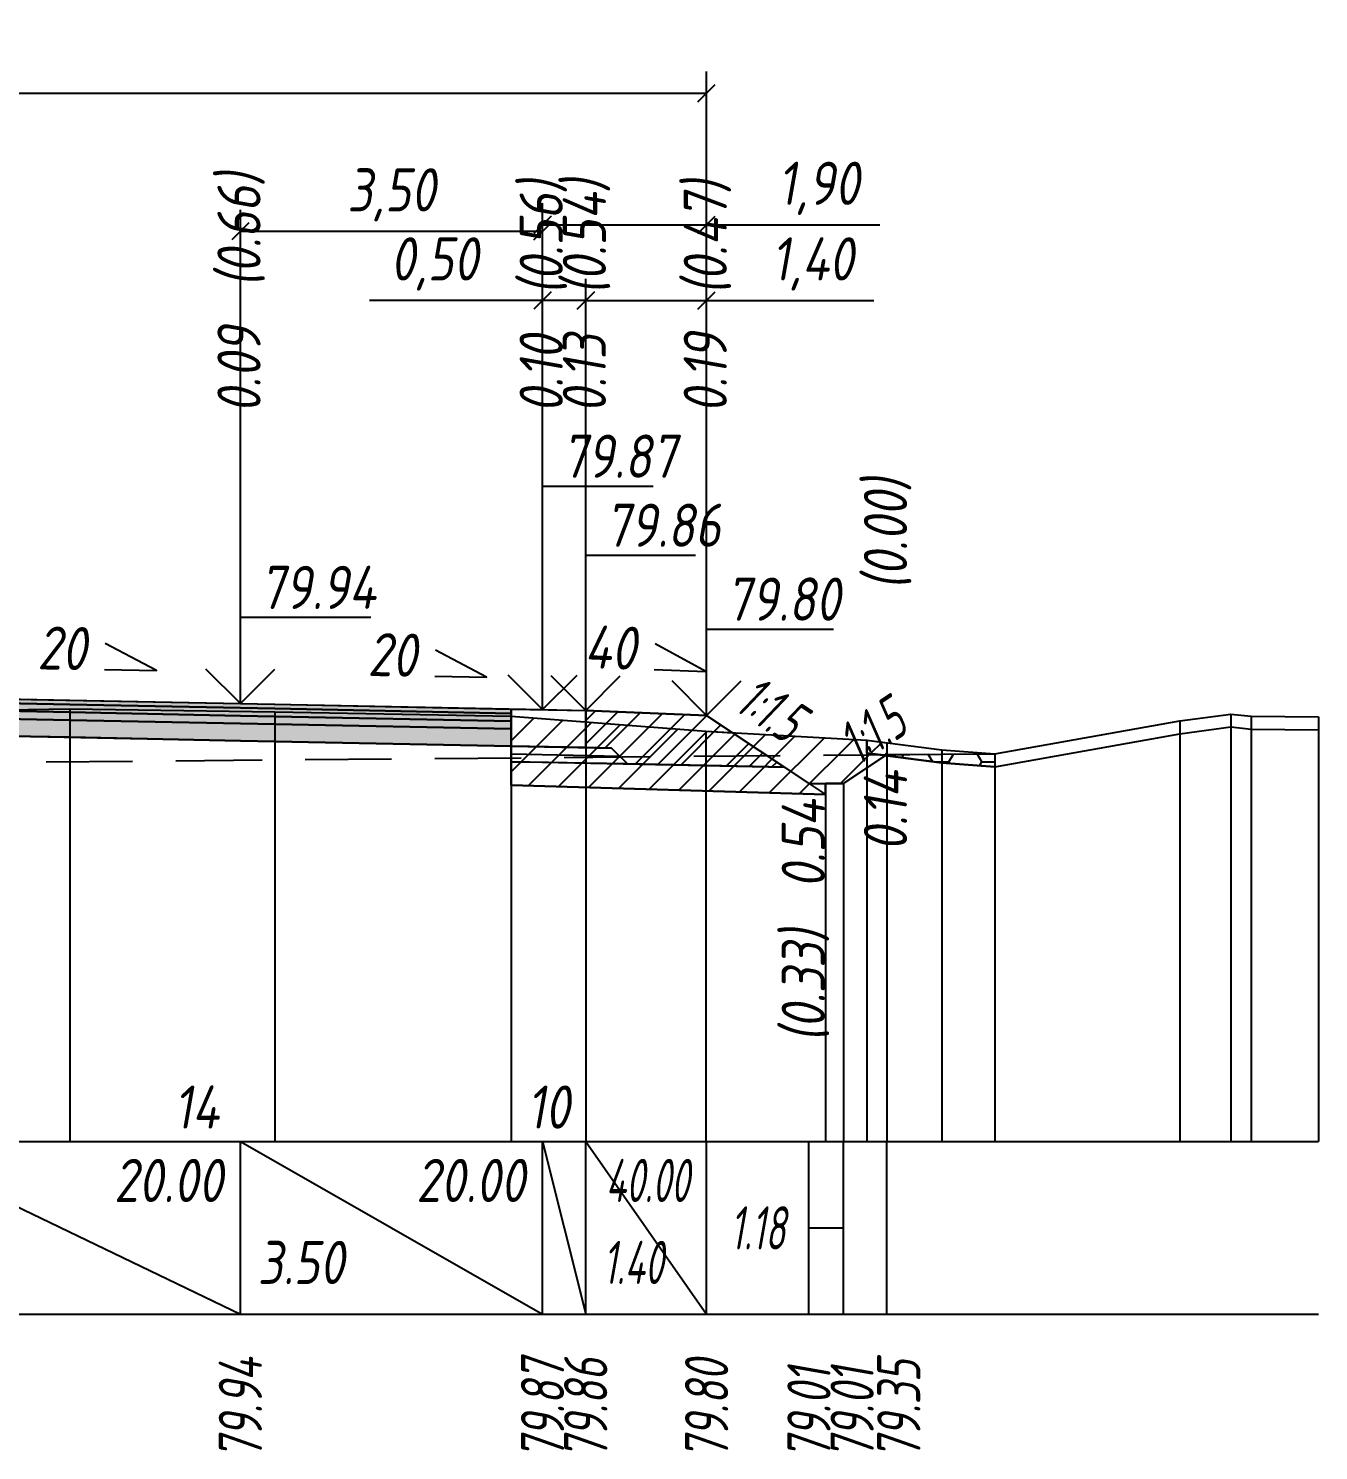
# Model space of a CAD drawing. Extents: x -717 to 1451, y -133302 to 233.
# Drawn here: x 166.3 to 241, y -21774.9 to -21692.5 of the extents above; entities that cross this region are included whole.
import ezdxf
from ezdxf.enums import TextEntityAlignment as Align

# ---------------------------------------------------------------- set-up
doc = ezdxf.new("R2010")
doc.units = 0
doc.linetypes.add('штриховая', pattern=[0.75, 0.5, -0.25])
for name, color, linetype in [('Интерполированный поперечник', 2, 'Continuous'), ('Код_514', 1, 'Continuous'), ('Контур_0', 7, 'Continuous'), ('Контур_2521', 7, 'Continuous'), ('Контур_2564', 7, 'Continuous'), ('Контур_2660', 7, 'Continuous'), ('Контур_2665', 7, 'Continuous'), ('Контур_400', 7, 'Continuous'), ('Контур_508', 7, 'Continuous'), ('Контур_512', 7, 'Continuous'), ('Контур_513', 7, 'Continuous'), ('Контур_818', 7, 'Continuous'), ('Красный поперечник', 1, 'Continuous'), ('Объём_2501', 7, 'Continuous'), ('Объём_2564', 7, 'Continuous'), ('Объём_2650', 7, 'Continuous'), ('Объём_2660', 7, 'Continuous'), ('Объём_2661', 7, 'Continuous'), ('Объём_2662', 7, 'Continuous'), ('Объём_2663', 7, 'Continuous'), ('Объём_2664', 7, 'Continuous'), ('Объём_2665', 7, 'Continuous'), ('Объём_2666', 7, 'Continuous'), ('Объём_2667', 7, 'Continuous'), ('Объём_2668', 7, 'Continuous'), ('Объём_2669', 7, 'Continuous'), ('Объём_2675', 7, 'Continuous'), ('Объём_2753', 7, 'Continuous'), ('Откосы', 7, 'Continuous'), ('Отметки покрытия', 7, 'Continuous'), ('Рабочие отметки', 7, 'Continuous'), ('Рабочие отметки доп.', 7, 'Continuous'), ('Слои выравнивания', 7, 'Continuous'), ('Таблица', 7, 'Continuous'), ('Уклоны проезжей части', 7, 'Continuous'), ('Черный поперечник', 3, 'Continuous')]:
    doc.layers.add(name, color=color, linetype=linetype)
for name, color, linetype, true_color in [('Контур_2540', 2, 'Continuous', 0xffff00), ('Контур_2560', 2, 'Continuous', 0xffff00), ('Контур_2561', 7, 'Continuous', 0xff8040), ('Контур_2562', 3, 'Continuous', 0x00ff00), ('Контур_2563', 7, 'Continuous', 0xff8000), ('Контур_2570', 7, 'Continuous', 0x80ff00), ('Контур_2725', 7, 'Continuous', 0x323232), ('Контур_2736', 4, 'Continuous', 0x00ffff), ('Контур_2737', 4, 'Continuous', 0x00ffff), ('Контур_2738', 4, 'Continuous', 0x00ffff), ('Контур_2739', 4, 'Continuous', 0x00ffff), ('Контур_2741', 4, 'Continuous', 0x00ffff), ('Контур_2742', 4, 'Continuous', 0x00ffff), ('Контур_2743', 4, 'Continuous', 0x00ffff), ('Контур_2744', 7, 'Continuous', 0xa4ffff), ('Контур_2745', 7, 'Continuous', 0xa4ffff), ('Контур_2747', 4, 'Continuous', 0x00ffff), ('Контур_2748', 4, 'Continuous', 0x00ffff), ('Контур_2749', 4, 'Continuous', 0x00ffff), ('Контур_2750', 4, 'Continuous', 0x00ffff), ('Контур_2751', 4, 'Continuous', 0x00ffff), ('Контур_2752', 4, 'Continuous', 0x00ffff), ('Контур_2760', 7, 'Continuous', 0x323232), ('Контур_2761', 7, 'Continuous', 0x323232), ('Контур_2762', 7, 'Continuous', 0x323232), ('Контур_2763', 7, 'Continuous', 0x323232), ('Контур_402', 7, 'Continuous', 0xff6464), ('Контур_703', 4, 'Continuous', 0x00ffff), ('Контур_705', 4, 'Continuous', 0x00ffff), ('Контур_707', 4, 'Continuous', 0x00ffff), ('Контур_720', 131, 'Continuous', 0xaaffff), ('Объём_2500', 7, 'Continuous', 0xc0c0c0), ('Объём_2520', 7, 'Continuous', 0x80ffff), ('Объём_2540', 2, 'Continuous', 0xffff00), ('Объём_2560', 2, 'Continuous', 0xffff00), ('Объём_2561', 7, 'Continuous', 0xff8040), ('Объём_2562', 3, 'Continuous', 0x00ff00), ('Объём_2563', 7, 'Continuous', 0xff8000), ('Объём_2570', 7, 'Continuous', 0x80ff00), ('Объём_2600', 7, 'Continuous', 0x808000), ('Объём_2746', 2, 'Continuous', 0xffff00)]:
    doc.layers.add(name, color=color, linetype=linetype, true_color=true_color)
doc.styles.get("Standard").update_dxf_attribs({"font": 'txt', "height": 2.5})
doc.styles.add('М', font='romand.shx', dxfattribs={"width": 0.8, "oblique": 10, "height": 2.5})
doc.dimstyles.new('ISO-25', dxfattribs={"dimtxt": 2.5, "dimasz": 2.5, "dimexe": 1.25, "dimexo": 0.625, "dimtad": 1, "dimtxsty": 'Standard', "dimcen": 2.5, "dimadec": 0, "dimazin": 0, "dimtfac": 1, "dimtmove": 0, "dimatfit": 3, "dimfxl": 1, "dimarcsym": 0})

# ---------------------------------------------------------------- blocks, each defined once
blk = doc.blocks.new('_Oblique')
at = {"color": 0, "linetype": 'ByBlock', "lineweight": -2}
blk.add_line((-0.5, -0.5), (0.5, 0.5), dxfattribs=at)
blk = doc.blocks.new('*D521')
at = {"color": 0, "lineweight": -2, "transparency": 16777216}
for p, q in [((198.52, -21731.469), (198.52, -21707.029)), ((205.52, -21731.749), (205.52, -21707.029)), ((198.52, -21708.279), (205.52, -21708.279)), ((205.52, -21708.279), (215.204, -21708.279))]:
    blk.add_line(p, q, dxfattribs=at)
at = {"layer": 'Defpoints', "color": 0, "transparency": 16777216}
for p in [(205.52, -21708.279), (198.52, -21732.094), (205.52, -21732.374)]:
    blk.add_point(p, dxfattribs=at)
at = {"color": 0, "lineweight": -2, "transparency": 16777216, "rotation": 180}
blk.add_blockref('_Oblique', (198.52, -21708.279), dxfattribs=at)
at = {"color": 0, "lineweight": -2, "transparency": 16777216}
blk.add_blockref('_Oblique', (205.52, -21708.279), dxfattribs=at)
at = {"color": 0, "transparency": 16777216, "insert": (211.664, -21706.166), "char_height": 2.5, "width": 8.75, "attachment_point": 5, "style": 'М'}
blk.add_mtext('1,40', dxfattribs=at)
blk = doc.blocks.new('*D523')
at = {"color": 0, "lineweight": -2, "transparency": 16777216}
for p, q in [((196.02, -21731.419), (196.02, -21707.029)), ((198.52, -21731.469), (198.52, -21707.029)), ((196.02, -21708.279), (185.998, -21708.279)), ((198.52, -21708.279), (196.02, -21708.279))]:
    blk.add_line(p, q, dxfattribs=at)
at = {"layer": 'Defpoints', "color": 0, "transparency": 16777216}
for p in [(198.52, -21708.279), (196.02, -21732.044), (198.52, -21732.094)]:
    blk.add_point(p, dxfattribs=at)
at = {"color": 0, "lineweight": -2, "transparency": 16777216, "rotation": 180}
blk.add_blockref('_Oblique', (196.02, -21708.279), dxfattribs=at)
at = {"color": 0, "lineweight": -2, "transparency": 16777216}
blk.add_blockref('_Oblique', (198.52, -21708.279), dxfattribs=at)
at = {"color": 0, "transparency": 16777216, "insert": (189.76, -21706.166), "char_height": 2.5, "width": 9.16667, "attachment_point": 5, "style": 'М'}
blk.add_mtext('0,50', dxfattribs=at)
blk = doc.blocks.new('*D525')
at = {"color": 0, "lineweight": -2, "transparency": 16777216}
for p, q in [((178.52, -21731.069), (178.52, -21703.029)), ((196.02, -21731.419), (196.02, -21703.029)), ((196.02, -21704.279), (178.52, -21704.279))]:
    blk.add_line(p, q, dxfattribs=at)
at = {"layer": 'Defpoints', "color": 0, "transparency": 16777216}
for p in [(178.52, -21704.279), (178.52, -21731.694), (196.02, -21732.044)]:
    blk.add_point(p, dxfattribs=at)
at = {"color": 0, "lineweight": -2, "transparency": 16777216, "rotation": 180}
blk.add_blockref('_Oblique', (178.52, -21704.279), dxfattribs=at)
at = {"color": 0, "lineweight": -2, "transparency": 16777216}
blk.add_blockref('_Oblique', (196.02, -21704.279), dxfattribs=at)
at = {"color": 0, "transparency": 16777216, "insert": (187.27, -21702.166), "char_height": 2.5, "width": 9.58333, "attachment_point": 5, "style": 'М'}
blk.add_mtext('3,50', dxfattribs=at)
blk = doc.blocks.new('*D526')
at = {"color": 0, "lineweight": -2, "transparency": 16777216}
for p, q in [((196.02, -21731.419), (196.02, -21702.649)), ((205.52, -21731.749), (205.52, -21702.649)), ((196.02, -21703.899), (205.52, -21703.899)), ((205.52, -21703.899), (215.554, -21703.899))]:
    blk.add_line(p, q, dxfattribs=at)
at = {"layer": 'Defpoints', "color": 0, "transparency": 16777216}
for p in [(196.02, -21703.899), (196.02, -21732.044), (205.52, -21732.374)]:
    blk.add_point(p, dxfattribs=at)
at = {"color": 0, "lineweight": -2, "transparency": 16777216, "rotation": 180}
blk.add_blockref('_Oblique', (196.02, -21703.899), dxfattribs=at)
at = {"color": 0, "lineweight": -2, "transparency": 16777216}
blk.add_blockref('_Oblique', (205.52, -21703.899), dxfattribs=at)
at = {"color": 0, "transparency": 16777216, "insert": (212.014, -21701.786), "char_height": 2.5, "width": 8.75, "attachment_point": 5, "style": 'М'}
blk.add_mtext('1,90', dxfattribs=at)
blk = doc.blocks.new('*D528')
at = {"color": 0, "lineweight": -2, "transparency": 16777216}
for p, q in [((110.02, -21731.749), (110.02, -21695.029)), ((205.52, -21731.749), (205.52, -21695.029)), ((110.02, -21696.279), (205.52, -21696.279))]:
    blk.add_line(p, q, dxfattribs=at)
at = {"layer": 'Defpoints', "color": 0, "transparency": 16777216}
for p in [(205.52, -21696.279), (110.02, -21732.374), (205.52, -21732.374)]:
    blk.add_point(p, dxfattribs=at)
at = {"color": 0, "lineweight": -2, "transparency": 16777216, "rotation": 180}
blk.add_blockref('_Oblique', (110.02, -21696.279), dxfattribs=at)
at = {"color": 0, "lineweight": -2, "transparency": 16777216}
blk.add_blockref('_Oblique', (205.52, -21696.279), dxfattribs=at)
at = {"color": 0, "transparency": 16777216, "insert": (157.77, -21694.166), "char_height": 2.5, "width": 10.41667, "attachment_point": 5, "style": 'М'}
blk.add_mtext('19,10', dxfattribs=at)

msp = doc.modelspace()

# ---------------------------------------------------------------- hatches: boundary and pattern name
at = {"layer": 'Объём_2563'}
h = msp.add_hatch(dxfattribs=at)
h.set_pattern_fill('ANSI31', color=256, scale=0.3)
h.paths.add_polyline_path([(200.939, -21735.13), (200.02, -21734.212), (198.52, -21734.182), (198.52, -21732.032), (205.52, -21732.312), (210.02, -21735.312)])
at = {"layer": 'Объём_2570'}
h = msp.add_hatch(dxfattribs=at)
h.set_pattern_fill('ANSI31', color=256, scale=0.2)
h.paths.add_polyline_path([(214.797, -21733.747), (215.954, -21733.897), (215.954, -21734.647), (214.797, -21734.497)])
at = {"layer": 'Объём_2600'}
h = msp.add_hatch(dxfattribs=at)
h.set_pattern_fill('ANSI31', color=6, scale=0.4)
h.paths.add_polyline_path([(213.445, -21736.262), (212.411, -21736.262), (212.411, -21736.906), (194.21, -21736.36), (194.21, -21732.356), (205.471, -21733.236), (214.797, -21733.747), (214.797, -21734.497), (215.88, -21734.638)])
h = msp.add_hatch(dxfattribs=at)
h.set_pattern_fill('HONEY', color=5, scale=0.3)
h.paths.add_polyline_path([(215.954, -21734.589), (222.2, -21734.536), (222.2, -21735.286), (219.133, -21735.059), (215.88, -21734.638)])
at = {"layer": 'Слои выравнивания'}
for color, points in [(2, [(157.77, -21731.217), (162.912, -21731.32), (168.642, -21731.434), (178.52, -21731.632), (180.508, -21731.672), (194.21, -21731.946), (194.21, -21732.196), (180.508, -21731.922), (178.52, -21731.882), (168.642, -21731.684), (162.912, -21731.57), (157.77, -21731.467)]), (3, [(157.77, -21731.467), (162.912, -21731.57), (168.642, -21731.684), (178.52, -21731.882), (180.508, -21731.922), (194.21, -21732.196), (194.21, -21732.646), (180.508, -21732.372), (178.52, -21732.332), (168.642, -21732.134), (162.912, -21732.02), (157.77, -21731.917)]), (4, [(157.77, -21731.917), (162.912, -21732.02), (168.642, -21732.134), (178.52, -21732.332), (180.508, -21732.372), (194.21, -21732.646), (194.21, -21733.096), (180.508, -21732.822), (178.52, -21732.782), (168.642, -21732.584), (162.912, -21732.47), (157.77, -21732.367)]), (5, [(157.77, -21732.367), (162.912, -21732.47), (168.642, -21732.584), (178.52, -21732.782), (180.508, -21732.822), (194.21, -21733.096), (194.21, -21734.096), (180.508, -21733.822), (178.52, -21733.782), (168.642, -21733.584), (162.912, -21733.47), (157.77, -21733.367)])]:
    msp.add_hatch(color=color, dxfattribs=at).paths.add_polyline_path(points)

# ---------------------------------------------------------------- linework, layer by layer
at = {"layer": 'Интерполированный поперечник', "linetype": 'штриховая', "ltscale": 10, "flags": 128}
msp.add_lwpolyline([(107.283, -21735.512), (222.2, -21734.536)], dxfattribs=at)
at = {"layer": 'Код_514'}
for p, q in [((157.77, -21757), (178.52, -21767)), ((178.52, -21767), (178.52, -21757)), ((178.52, -21757), (196.02, -21767)), ((196.02, -21767), (196.02, -21757)), ((196.02, -21757), (198.52, -21767)), ((198.52, -21767), (198.52, -21757)), ((198.52, -21757), (205.52, -21767)), ((205.52, -21767), (205.52, -21757)), ((211.445, -21767), (211.445, -21757)), ((213.445, -21767), (213.445, -21757)), ((215.954, -21767), (215.954, -21757)), ((211.445, -21762), (213.445, -21762))]:
    msp.add_line(p, q, dxfattribs=at)
at = {"layer": 'Контур_0', "flags": 128}
for points in [[(194.21, -21731.946), (198.52, -21732.032), (198.52, -21734.182), (194.21, -21734.096), (194.21, -21731.946), (194.21, -21731.946)], [(205.52, -21732.312), (209.024, -21734.648), (209.024, -21734.648), (209.024, -21734.648), (209.024, -21734.648), (209.024, -21734.648), (209.024, -21734.648), (209.024, -21734.648), (209.024, -21734.648), (209.024, -21734.648), (209.024, -21734.648), (209.024, -21734.648), (209.024, -21734.648), (209.024, -21734.648), (209.024, -21734.648), (211.445, -21736.262)], [(205.52, -21732.312), (209.024, -21734.648), (209.024, -21734.648), (209.024, -21734.648), (209.024, -21734.648), (209.024, -21734.648), (209.024, -21734.648), (209.024, -21734.648), (209.024, -21734.648), (209.024, -21734.648), (209.024, -21734.648), (209.024, -21734.648), (209.024, -21734.648), (209.024, -21734.648), (209.024, -21734.648), (211.445, -21736.262), (213.445, -21736.262), (215.954, -21734.589), (215.954, -21734.589), (215.954, -21734.589), (215.954, -21734.589), (215.954, -21734.589), (215.954, -21734.589), (215.954, -21734.589), (215.954, -21734.589), (215.954, -21734.589), (215.954, -21734.589), (215.954, -21734.589), (215.954, -21734.589), (215.954, -21734.589)], [(198.52, -21735.082), (194.21, -21734.996), (194.21, -21734.096), (200.02, -21734.212), (200.939, -21735.13), (198.52, -21735.082), (198.52, -21735.082)], [(198.52, -21734.182), (200.02, -21734.212), (200.939, -21735.13), (210.02, -21735.312)]]:
    msp.add_lwpolyline(points, dxfattribs=at)
at = {"layer": 'Контур_2521', "color": 250, "flags": 128}
msp.add_lwpolyline([(194.21, -21734.546), (200.479, -21734.671)], dxfattribs=at)
at = {"layer": 'Контур_2540', "flags": 128}
msp.add_lwpolyline([(196.02, -21735.032), (210.02, -21735.312), (212.411, -21736.906), (194.21, -21736.36), (194.21, -21734.996), (196.02, -21735.032), (196.02, -21735.032)], dxfattribs=at)
at = {"layer": 'Контур_2560', "flags": 128}
msp.add_lwpolyline([(198.52, -21732.032), (205.52, -21732.312), (205.52, -21732.312), (205.52, -21732.312)], dxfattribs=at)
at = {"layer": 'Контур_2561', "flags": 128}
msp.add_lwpolyline([(198.52, -21732.032), (198.52, -21732.032), (205.52, -21732.312), (205.52, -21732.312), (198.52, -21732.032)], dxfattribs=at)
at = {"layer": 'Контур_2562', "flags": 128}
msp.add_lwpolyline([(205.52, -21732.312), (205.52, -21732.312), (205.52, -21732.312), (205.52, -21732.312), (205.52, -21732.312)], dxfattribs=at)
at = {"layer": 'Контур_2563', "flags": 128}
msp.add_lwpolyline([(200.939, -21735.13), (200.02, -21734.212), (198.52, -21734.182), (198.52, -21732.032), (205.52, -21732.312), (210.02, -21735.312), (200.939, -21735.13), (200.939, -21735.13)], dxfattribs=at)
at = {"layer": 'Контур_2564', "flags": 128}
msp.add_lwpolyline([(198.52, -21732.032), (205.52, -21732.312)], dxfattribs=at)
at = {"layer": 'Контур_2570', "flags": 128}
msp.add_lwpolyline([(157.77, -21732.101), (168.642, -21731.929), (180.508, -21732.106), (194.21, -21732.356), (205.471, -21733.236), (214.797, -21733.747), (214.797, -21734.497), (219.133, -21735.059), (222.2, -21735.286), (222.2, -21735.286), (232.913, -21733.38), (235.883, -21732.984), (237.056, -21733.108), (240.954, -21733.15)], dxfattribs=at)
at = {"layer": 'Контур_2660', "flags": 128}
msp.add_lwpolyline([(194.21, -21736.36), (212.411, -21736.906)], dxfattribs=at)
at = {"layer": 'Контур_2665', "flags": 128}
msp.add_lwpolyline([(205.52, -21732.312), (205.52, -21732.312)], dxfattribs=at)
at = {"layer": 'Контур_2725', "flags": 128}
msp.add_lwpolyline([(144.461, -21733.633), (155.488, -21733.412), (157.77, -21733.367), (162.912, -21733.47), (168.642, -21733.584), (178.52, -21733.782), (180.508, -21733.822), (194.21, -21734.096)], dxfattribs=at)
at = {"layer": 'Контур_2736', "flags": 128}
for points in [[(205.52, -21732.312), (209.024, -21734.648)], [(209.024, -21734.648), (211.445, -21736.262)]]:
    msp.add_lwpolyline(points, dxfattribs=at)
at = {"layer": 'Контур_2737', "flags": 128}
msp.add_lwpolyline([(209.024, -21734.648), (209.024, -21734.648)], dxfattribs=at)
at = {"layer": 'Контур_2738', "flags": 128}
msp.add_lwpolyline([(209.024, -21734.648), (209.024, -21734.648)], dxfattribs=at)
at = {"layer": 'Контур_2739', "flags": 128}
msp.add_lwpolyline([(209.024, -21734.648), (209.024, -21734.648)], dxfattribs=at)
at = {"layer": 'Контур_2741', "flags": 128}
msp.add_lwpolyline([(215.954, -21734.589), (215.954, -21734.589)], dxfattribs=at)
at = {"layer": 'Контур_2742', "flags": 128}
msp.add_lwpolyline([(215.954, -21734.589), (215.954, -21734.589)], dxfattribs=at)
at = {"layer": 'Контур_2743', "flags": 128}
msp.add_lwpolyline([(215.954, -21734.589), (215.954, -21734.589)], dxfattribs=at)
at = {"layer": 'Контур_2744', "flags": 128}
msp.add_lwpolyline([(215.954, -21734.589), (215.954, -21734.589)], dxfattribs=at)
msp.add_lwpolyline([(215.954, -21734.589), (215.954, -21734.589)], dxfattribs=at)
msp.add_lwpolyline([(215.954, -21734.589), (215.954, -21734.589)], dxfattribs=at)
msp.add_lwpolyline([(215.954, -21734.589), (215.954, -21734.589)], dxfattribs=at)
msp.add_lwpolyline([(215.954, -21734.589), (215.954, -21734.589)], dxfattribs=at)
msp.add_lwpolyline([(215.954, -21734.589), (215.954, -21734.589)], dxfattribs=at)
at = {"layer": 'Контур_2745', "flags": 128}
msp.add_lwpolyline([(209.024, -21734.648), (209.024, -21734.648)], dxfattribs=at)
msp.add_lwpolyline([(209.024, -21734.648), (209.024, -21734.648)], dxfattribs=at)
msp.add_lwpolyline([(209.024, -21734.648), (209.024, -21734.648)], dxfattribs=at)
msp.add_lwpolyline([(209.024, -21734.648), (209.024, -21734.648)], dxfattribs=at)
msp.add_lwpolyline([(209.024, -21734.648), (209.024, -21734.648)], dxfattribs=at)
msp.add_lwpolyline([(209.024, -21734.648), (209.024, -21734.648)], dxfattribs=at)
at = {"layer": 'Контур_2747', "flags": 128}
msp.add_lwpolyline([(209.024, -21734.648), (209.024, -21734.648)], dxfattribs=at)
at = {"layer": 'Контур_2748', "flags": 128}
msp.add_lwpolyline([(209.024, -21734.648), (209.024, -21734.648)], dxfattribs=at)
at = {"layer": 'Контур_2749', "flags": 128}
msp.add_lwpolyline([(209.024, -21734.648), (209.024, -21734.648)], dxfattribs=at)
at = {"layer": 'Контур_2750', "flags": 128}
msp.add_lwpolyline([(215.954, -21734.589), (215.954, -21734.589)], dxfattribs=at)
at = {"layer": 'Контур_2751', "flags": 128}
msp.add_lwpolyline([(215.954, -21734.589), (215.954, -21734.589)], dxfattribs=at)
at = {"layer": 'Контур_2752', "flags": 128}
msp.add_lwpolyline([(215.954, -21734.589), (215.954, -21734.589)], dxfattribs=at)
at = {"layer": 'Контур_2760', "flags": 128}
msp.add_lwpolyline([(144.461, -21731.483), (155.488, -21731.262), (157.77, -21731.217), (162.912, -21731.32), (168.642, -21731.434), (178.52, -21731.632), (180.508, -21731.672), (194.21, -21731.946)], dxfattribs=at)
at = {"layer": 'Контур_2761', "flags": 128}
msp.add_lwpolyline([(144.461, -21731.733), (155.488, -21731.512), (157.77, -21731.467), (162.912, -21731.57), (168.642, -21731.684), (178.52, -21731.882), (180.508, -21731.922), (194.21, -21732.196)], dxfattribs=at)
at = {"layer": 'Контур_2762', "flags": 128}
msp.add_lwpolyline([(144.461, -21732.183), (155.488, -21731.962), (157.77, -21731.917), (162.912, -21732.02), (168.642, -21732.134), (178.52, -21732.332), (180.508, -21732.372), (194.21, -21732.646)], dxfattribs=at)
at = {"layer": 'Контур_2763', "flags": 128}
msp.add_lwpolyline([(144.461, -21732.633), (155.488, -21732.412), (157.77, -21732.367), (162.912, -21732.47), (168.642, -21732.584), (178.52, -21732.782), (180.508, -21732.822), (194.21, -21733.096)], dxfattribs=at)
at = {"layer": 'Контур_400', "flags": 128}
msp.add_lwpolyline([(157.77, -21731.217), (178.52, -21731.632), (196.02, -21731.982), (196.02, -21731.982), (196.02, -21731.982), (196.02, -21731.982), (196.02, -21731.982), (196.02, -21731.982), (198.52, -21732.032)], dxfattribs=at)
at = {"layer": 'Контур_402', "flags": 128}
msp.add_lwpolyline([(105, -21736.85), (144.461, -21735.666), (144.461, -21733.633), (157.77, -21733.367), (194.21, -21734.096), (194.21, -21736.36), (212.411, -21736.906)], dxfattribs=at)
at = {"layer": 'Контур_508', "flags": 128}
msp.add_lwpolyline([(105, -21736.85), (144.461, -21735.666), (144.461, -21733.633), (157.77, -21733.367), (194.21, -21734.096), (194.21, -21736.36), (212.411, -21736.906), (212.411, -21736.262), (213.445, -21736.262), (215.954, -21734.589)], dxfattribs=at)
at = {"layer": 'Контур_512', "flags": 128}
msp.add_lwpolyline([(194.21, -21736.36), (212.411, -21736.906), (212.411, -21736.262), (213.445, -21736.262), (215.954, -21734.589)], dxfattribs=at)
at = {"layer": 'Контур_513', "flags": 128}
msp.add_lwpolyline([(105, -21736.85), (144.461, -21735.666), (144.461, -21733.633), (157.77, -21733.367), (194.21, -21734.096), (194.21, -21736.36), (212.411, -21736.906), (212.411, -21736.262), (213.445, -21736.262), (215.954, -21734.589)], dxfattribs=at)
at = {"layer": 'Контур_703', "flags": 128}
msp.add_lwpolyline([(205.52, -21732.312), (209.024, -21734.648)], dxfattribs=at)
at = {"layer": 'Контур_705', "flags": 128}
msp.add_lwpolyline([(209.024, -21734.648), (209.024, -21734.648)], dxfattribs=at)
at = {"layer": 'Контур_707', "flags": 128}
msp.add_lwpolyline([(213.445, -21736.262), (215.954, -21734.589)], dxfattribs=at)
at = {"layer": 'Контур_720', "flags": 128}
msp.add_lwpolyline([(211.445, -21736.262), (213.445, -21736.262)], dxfattribs=at)
at = {"layer": 'Контур_818', "flags": 128}
msp.add_lwpolyline([(105, -21736.409), (107.283, -21736.262), (107.283, -21736.262), (113.953, -21735.456), (121.675, -21734.428), (121.675, -21733.678), (134.255, -21732.889), (144.461, -21732.355), (155.488, -21732.137), (157.77, -21732.101), (168.642, -21731.929), (180.508, -21732.106), (194.21, -21732.356), (205.471, -21733.236), (214.797, -21733.747), (214.797, -21734.497), (215.954, -21734.647)], dxfattribs=at)
at = {"layer": 'Красный поперечник'}
for p, q in [((157.77, -21731.217), (178.52, -21731.632)), ((178.52, -21731.632), (196.02, -21731.982)), ((196.02, -21731.982), (198.52, -21732.032)), ((198.52, -21732.032), (205.52, -21732.312)), ((205.52, -21732.312), (211.445, -21736.262)), ((213.445, -21736.262), (215.954, -21734.589)), ((215.954, -21734.589), (215.954, -21757)), ((194.21, -21736.36), (194.21, -21757)), ((211.445, -21736.262), (213.445, -21736.262)), ((212.411, -21736.262), (212.411, -21757)), ((213.445, -21736.262), (213.445, -21757)), ((212.411, -21736.906), (212.411, -21757))]:
    msp.add_line(p, q, dxfattribs=at)
at = {"layer": 'Объём_2500', "flags": 128}
msp.add_lwpolyline([(194.21, -21731.946), (198.52, -21732.032), (198.52, -21734.182), (194.21, -21734.096), (194.21, -21731.946), (194.21, -21731.946)], dxfattribs=at)
at = {"layer": 'Объём_2501', "flags": 128}
msp.add_lwpolyline([(157.77, -21731.217), (178.52, -21731.632), (196.02, -21731.982), (196.02, -21731.982), (196.02, -21731.982), (196.02, -21731.982), (196.02, -21731.982), (196.02, -21731.982), (198.52, -21732.032)], dxfattribs=at)
at = {"layer": 'Объём_2520', "color": 250, "flags": 128}
msp.add_lwpolyline([(198.52, -21735.082), (194.21, -21734.996), (194.21, -21734.096), (200.02, -21734.212), (200.939, -21735.13), (198.52, -21735.082), (198.52, -21735.082)], dxfattribs=at)
at = {"layer": 'Объём_2540', "flags": 128}
msp.add_lwpolyline([(196.02, -21735.032), (210.02, -21735.312), (212.411, -21736.906), (194.21, -21736.36), (194.21, -21734.996), (196.02, -21735.032), (196.02, -21735.032)], dxfattribs=at)
at = {"layer": 'Объём_2560', "flags": 128}
msp.add_lwpolyline([(198.52, -21732.032), (205.52, -21732.312), (205.52, -21732.312), (205.52, -21732.312)], dxfattribs=at)
at = {"layer": 'Объём_2561', "flags": 128}
msp.add_lwpolyline([(198.52, -21732.032), (198.52, -21732.032), (205.52, -21732.312), (205.52, -21732.312), (198.52, -21732.032)], dxfattribs=at)
at = {"layer": 'Объём_2562', "flags": 128}
msp.add_lwpolyline([(205.52, -21732.312), (205.52, -21732.312), (205.52, -21732.312), (205.52, -21732.312), (205.52, -21732.312)], dxfattribs=at)
at = {"layer": 'Объём_2563', "color": 250, "flags": 128}
msp.add_lwpolyline([(200.939, -21735.13), (200.02, -21734.212), (198.52, -21734.182), (198.52, -21732.032), (205.52, -21732.312), (210.02, -21735.312), (200.939, -21735.13), (200.939, -21735.13)], dxfattribs=at)
at = {"layer": 'Объём_2564', "flags": 128}
msp.add_lwpolyline([(198.52, -21732.032), (205.52, -21732.312)], dxfattribs=at)
at = {"layer": 'Объём_2570', "flags": 128}
msp.add_lwpolyline([(214.797, -21733.747), (215.954, -21733.897), (215.954, -21734.647), (214.797, -21734.497), (214.797, -21733.747), (214.797, -21733.747)], dxfattribs=at)
at = {"layer": 'Объём_2600', "color": 5, "flags": 128}
msp.add_lwpolyline([(215.954, -21734.589), (222.2, -21734.536), (222.2, -21735.286), (219.133, -21735.059), (215.88, -21734.638), (215.954, -21734.589), (215.954, -21734.589)], dxfattribs=at)
at = {"layer": 'Объём_2650', "color": 6, "flags": 128}
msp.add_lwpolyline([(213.445, -21736.262), (212.411, -21736.262), (212.411, -21736.906), (194.21, -21736.36), (194.21, -21732.356), (205.471, -21733.236), (214.797, -21733.747), (214.797, -21734.497), (215.88, -21734.638), (213.445, -21736.262), (213.445, -21736.262)], dxfattribs=at)
at = {"layer": 'Объём_2660', "flags": 128}
msp.add_lwpolyline([(194.21, -21736.36), (212.411, -21736.906)], dxfattribs=at)
at = {"layer": 'Объём_2661', "flags": 128}
msp.add_lwpolyline([(205.52, -21732.312), (209.024, -21734.648), (211.445, -21736.262)], dxfattribs=at)
at = {"layer": 'Объём_2662', "flags": 128}
msp.add_lwpolyline([(213.445, -21736.262), (215.954, -21734.589)], dxfattribs=at)
at = {"layer": 'Объём_2663', "flags": 128}
msp.add_lwpolyline([(211.445, -21736.262), (213.445, -21736.262)], dxfattribs=at)
at = {"layer": 'Объём_2664', "flags": 128}
msp.add_lwpolyline([(211.445, -21736.262), (213.445, -21736.262)], dxfattribs=at)
at = {"layer": 'Объём_2665', "flags": 128}
msp.add_lwpolyline([(205.52, -21732.312), (205.52, -21732.312)], dxfattribs=at)
at = {"layer": 'Объём_2666', "flags": 128}
for points in [[(205.52, -21732.312), (209.024, -21734.648)], [(209.024, -21734.648), (211.445, -21736.262)]]:
    msp.add_lwpolyline(points, dxfattribs=at)
at = {"layer": 'Объём_2667', "flags": 128}
for points in [[(209.024, -21734.648), (209.024, -21734.648)], [(215.954, -21734.589), (215.954, -21734.589)]]:
    msp.add_lwpolyline(points, dxfattribs=at)
at = {"layer": 'Объём_2668', "flags": 128}
for points in [[(209.024, -21734.648), (209.024, -21734.648)], [(215.954, -21734.589), (215.954, -21734.589)]]:
    msp.add_lwpolyline(points, dxfattribs=at)
at = {"layer": 'Объём_2669', "flags": 128}
for points in [[(209.024, -21734.648), (209.024, -21734.648)], [(215.954, -21734.589), (215.954, -21734.589)]]:
    msp.add_lwpolyline(points, dxfattribs=at)
at = {"layer": 'Объём_2675', "flags": 128}
for points in [[(209.024, -21734.648), (209.024, -21734.648)], [(209.024, -21734.648), (209.024, -21734.648)], [(209.024, -21734.648), (209.024, -21734.648)], [(209.024, -21734.648), (209.024, -21734.648)], [(209.024, -21734.648), (209.024, -21734.648)], [(209.024, -21734.648), (209.024, -21734.648)], [(215.954, -21734.589), (215.954, -21734.589)], [(215.954, -21734.589), (215.954, -21734.589)], [(215.954, -21734.589), (215.954, -21734.589)], [(215.954, -21734.589), (215.954, -21734.589)], [(215.954, -21734.589), (215.954, -21734.589)], [(215.954, -21734.589), (215.954, -21734.589)]]:
    msp.add_lwpolyline(points, dxfattribs=at)
at = {"layer": 'Объём_2746', "flags": 128}
msp.add_lwpolyline([(212.411, -21736.906), (194.21, -21736.36), (194.21, -21732.356), (205.471, -21733.236), (207.036, -21733.322), (211.445, -21736.262), (212.411, -21736.262), (212.411, -21736.906), (212.411, -21736.906)], dxfattribs=at)
at = {"layer": 'Объём_2753', "flags": 128}
msp.add_lwpolyline([(194.21, -21731.946), (194.21, -21731.946)], dxfattribs=at)
at = {"layer": 'Откосы', "color": 1, "flags": 128}
for points in [[(170.658, -21729.658), (173.658, -21729.718), (170.688, -21728.158)], [(189.783, -21730.04), (192.783, -21730.1), (189.813, -21728.54)], [(202.474, -21729.661), (205.472, -21729.781), (202.534, -21728.163)]]:
    msp.add_lwpolyline(points, dxfattribs=at)
at = {"layer": 'Отметки покрытия', "color": 1}
for p, q in [((196.02, -21731.982), (196.02, -21719.032)), ((196.02, -21719.032), (202.42, -21719.032)), ((198.52, -21732.032), (198.52, -21723.032)), ((198.52, -21723.032), (204.87, -21723.032)), ((178.52, -21731.632), (178.52, -21726.632)), ((178.52, -21726.632), (186.07, -21726.632)), ((205.52, -21732.312), (205.52, -21727.312)), ((205.52, -21727.312), (212.87, -21727.312)), ((178.52, -21731.632), (176.52, -21729.632)), ((178.52, -21731.632), (180.52, -21729.632)), ((196.02, -21731.982), (194.02, -21729.982)), ((196.02, -21731.982), (198.02, -21729.982)), ((198.52, -21732.032), (196.52, -21730.032)), ((198.52, -21732.032), (200.52, -21730.032)), ((205.52, -21732.312), (203.52, -21730.312)), ((205.52, -21732.312), (207.52, -21730.312))]:
    msp.add_line(p, q, dxfattribs=at)
at = {"layer": 'Слои выравнивания'}
for p, q in [((194.21, -21731.946), (194.21, -21757)), ((198.52, -21732.032), (198.52, -21757))]:
    msp.add_line(p, q, dxfattribs=at)
at = {"layer": 'Слои выравнивания', "color": 2, "flags": 128}
msp.add_lwpolyline([(157.77, -21731.217), (162.912, -21731.32), (168.642, -21731.434), (178.52, -21731.632), (180.508, -21731.672), (194.21, -21731.946), (194.21, -21732.196), (180.508, -21731.922), (178.52, -21731.882), (168.642, -21731.684), (162.912, -21731.57), (157.77, -21731.467)], close=True, dxfattribs=at)
at = {"layer": 'Слои выравнивания', "color": 3, "flags": 128}
msp.add_lwpolyline([(157.77, -21731.467), (162.912, -21731.57), (168.642, -21731.684), (178.52, -21731.882), (180.508, -21731.922), (194.21, -21732.196), (194.21, -21732.646), (180.508, -21732.372), (178.52, -21732.332), (168.642, -21732.134), (162.912, -21732.02), (157.77, -21731.917)], close=True, dxfattribs=at)
at = {"layer": 'Слои выравнивания', "color": 4, "flags": 128}
msp.add_lwpolyline([(157.77, -21731.917), (162.912, -21732.02), (168.642, -21732.134), (178.52, -21732.332), (180.508, -21732.372), (194.21, -21732.646), (194.21, -21733.096), (180.508, -21732.822), (178.52, -21732.782), (168.642, -21732.584), (162.912, -21732.47), (157.77, -21732.367)], close=True, dxfattribs=at)
at = {"layer": 'Слои выравнивания', "color": 5, "flags": 128}
msp.add_lwpolyline([(157.77, -21732.367), (162.912, -21732.47), (168.642, -21732.584), (178.52, -21732.782), (180.508, -21732.822), (194.21, -21733.096), (194.21, -21734.096), (180.508, -21733.822), (178.52, -21733.782), (168.642, -21733.584), (162.912, -21733.47), (157.77, -21733.367)], close=True, dxfattribs=at)
at = {"layer": 'Таблица'}
for p, q in [((80, -21757), (240.954, -21757)), ((80, -21767), (240.954, -21767))]:
    msp.add_line(p, q, dxfattribs=at)
at = {"layer": 'Черный поперечник', "color": 7}
for p, q in [((168.642, -21731.929), (168.642, -21757)), ((180.508, -21732.106), (180.508, -21757)), ((194.21, -21732.356), (194.21, -21757)), ((232.913, -21732.63), (232.913, -21757)), ((235.883, -21732.234), (235.883, -21757)), ((237.056, -21732.358), (237.056, -21757)), ((240.954, -21732.4), (240.954, -21757)), ((205.471, -21733.236), (205.471, -21757)), ((214.797, -21733.747), (214.797, -21757)), ((219.133, -21734.309), (219.133, -21757)), ((222.2, -21734.536), (222.2, -21757))]:
    msp.add_line(p, q, dxfattribs=at)
at = {"layer": 'Черный поперечник', "flags": 128}
msp.add_lwpolyline([(80, -21737), (81.252, -21736.953), (92.404, -21736.517), (100.046, -21735.977), (107.283, -21735.512), (113.953, -21734.706), (121.675, -21733.678), (134.255, -21732.889), (144.461, -21732.355), (155.488, -21732.137), (157.77, -21732.101), (168.642, -21731.929), (180.508, -21732.106), (194.21, -21732.356), (205.471, -21733.236), (214.797, -21733.747), (219.133, -21734.309), (222.2, -21734.536), (232.913, -21732.63), (235.883, -21732.234), (237.056, -21732.358), (240.954, -21732.4)], dxfattribs=at)

# ---------------------------------------------------------------- texts
at = {"layer": 'Код_514', "style": 'М', "oblique": 10}
for s, width, p in [('20.00', 0.8, (177.52, -21758)), ('20.00', 0.8, (195.02, -21758)), ('40.00', 0.6, (204.52, -21758))]:
    msp.add_text(s, height=2.5, dxfattribs=dict(at, width=width)).set_placement(p, align=Align.TOP_RIGHT)
at = {"layer": 'Код_514', "style": 'М', "oblique": 10, "width": 0.6}
msp.add_text('1.18', height=2.5, dxfattribs=at).set_placement((208.482, -21762), align=Align.MIDDLE_CENTER)
at = {"layer": 'Код_514', "style": 'М', "oblique": 10}
for s, width, p in [('3.50', 0.8, (179.52, -21766)), ('1.40', 0.6, (199.52, -21766))]:
    msp.add_text(s, height=2.5, dxfattribs=dict(at, width=width)).set_placement(p, align=Align.BOTTOM_LEFT)
at = {"layer": 'Код_514', "style": 'М', "oblique": 10, "width": 0.7}
for s, p in [('79.94', (178.52, -21775.382)), ('79.87', (196.02, -21775.382)), ('79.86', (198.52, -21775.382)), ('79.80', (205.52, -21775.382)), ('79.35', (216.645, -21775.382)), ('79.01', (211.445, -21775.382)), ('79.01', (213.945, -21775.382))]:
    msp.add_text(s, height=2.5, rotation=90, dxfattribs=at).set_placement(p, align=Align.MIDDLE_LEFT)
at = {"layer": 'Отметки покрытия', "color": 1, "style": 'М', "oblique": 10, "width": 0.8}
for s, p in [('79.87', (197.161, -21719.3)), ('79.86', (199.661, -21723.3)), ('79.94', (179.661, -21726.9)), ('79.80', (206.661, -21727.58))]:
    msp.add_text(s, height=2.5, dxfattribs=at).set_placement(p, align=Align.BOTTOM_LEFT)
at = {"layer": 'Рабочие отметки', "color": 1, "style": 'М', "oblique": 10, "width": 0.8}
for s, p in [('0.09', (178.442, -21714.782)), ('0.10', (195.942, -21714.782)), ('0.13', (198.442, -21714.782)), ('0.19', (205.442, -21714.782))]:
    msp.add_text(s, height=2.5, rotation=90, dxfattribs=at).set_placement(p, align=Align.MIDDLE_LEFT)
for s, p in [('0.14', (215.876, -21735.52)), ('0.54', (211.117, -21737.192))]:
    msp.add_text(s, height=2.5, rotation=90, dxfattribs=at).set_placement(p, align=Align.MIDDLE_RIGHT)
at = {"layer": 'Рабочие отметки доп.', "color": 1, "style": 'М', "oblique": 10, "width": 0.8}
for s, p in [('(0.66)', (178.442, -21707.482)), ('(0.56)', (195.942, -21707.932)), ('(0.54)', (198.442, -21707.932)), ('(0.47)', (205.442, -21707.932)), ('(0.00)', (215.876, -21725.02))]:
    msp.add_text(s, height=2.5, rotation=90, dxfattribs=at).set_placement(p, align=Align.MIDDLE_LEFT)
msp.add_text('(0.33)', height=2.5, rotation=90, dxfattribs=at).set_placement((211.117, -21744.692), align=Align.MIDDLE_RIGHT)
at = {"layer": 'Слои выравнивания', "style": 'М', "oblique": 10, "width": 0.8}
for s, p in [('14', (175.99, -21757)), ('10', (196.365, -21757))]:
    msp.add_text(s, height=2.5, dxfattribs=at).set_placement(p, align=Align.BOTTOM_CENTER)
at = {"layer": 'Уклоны проезжей части', "color": 1, "style": 'М', "oblique": 10}
for s, rotation, width, p in [('20', 358.85423, 0.8, (168.165, -21730.424)), ('20', 358.85423, 0.8, (187.29, -21730.807)), ('40', 357.70938, 0.8, (199.883, -21730.377)), ('1:1.5', 326.30994, 0.6, (208.159, -21733.605)), ('1:1.5', 33.69007, 0.6, (216.226, -21734.869))]:
    msp.add_text(s, height=2.5, rotation=rotation, dxfattribs=dict(at, width=width)).set_placement(p, align=Align.BOTTOM_CENTER)

# ---------------------------------------------------------------- dimensions: what is measured, and where the dimension line sits
at = {"color": 5}
dim = msp.add_linear_dim(base=(205.52, -21696.279), p1=(110.02, -21732.374), p2=(205.52, -21732.374), angle=180, dimstyle='ISO-25', override={"dimasz": 1, "dimlfac": 0.2, "dimzin": 0, "dimtxsty": 'М', "dimblk1": 'Oblique', "dimblk2": 'Oblique', "dimsah": 1}, dxfattribs=at)
dim.commit()
dim.dimension.update_dxf_attribs({"geometry": '*D528', "text_midpoint": (157.77, -21694.166)})
dim = msp.add_linear_dim(base=(178.52, -21704.279), p1=(196.02, -21732.044), p2=(178.52, -21731.694), dimstyle='ISO-25', override={"dimasz": 1, "dimlfac": 0.2, "dimzin": 0, "dimtxsty": 'М', "dimblk1": 'Oblique', "dimblk2": 'Oblique', "dimsah": 1}, dxfattribs=at)
dim.commit()
dim.dimension.update_dxf_attribs({"geometry": '*D525', "text_midpoint": (187.27, -21702.166)})
dim = msp.add_linear_dim(base=(196.02, -21703.899), p1=(205.52, -21732.374), p2=(196.02, -21732.044), dimstyle='ISO-25', override={"dimasz": 1, "dimlfac": 0.2, "dimzin": 0, "dimtxsty": 'М', "dimblk1": 'Oblique', "dimblk2": 'Oblique', "dimsah": 1}, dxfattribs=at)
dim.commit()
dim.dimension.update_dxf_attribs({"geometry": '*D526', "text_midpoint": (212.014, -21703.899), "dimtype": 160})
for base, p1, p2, picture, middle in [((198.52, -21708.279), (196.02, -21732.044), (198.52, -21732.094), '*D523', (189.76, -21708.279)), ((205.52, -21708.279), (198.52, -21732.094), (205.52, -21732.374), '*D521', (211.664, -21708.279))]:
    dim = msp.add_linear_dim(base=base, p1=p1, p2=p2, angle=180, dimstyle='ISO-25', override={"dimasz": 1, "dimlfac": 0.2, "dimzin": 0, "dimtxsty": 'М', "dimblk1": 'Oblique', "dimblk2": 'Oblique', "dimsah": 1}, dxfattribs=at)
    dim.commit()
    dim.dimension.update_dxf_attribs({"geometry": picture, "text_midpoint": middle, "dimtype": 160})

doc.saveas('drawing.dxf')
